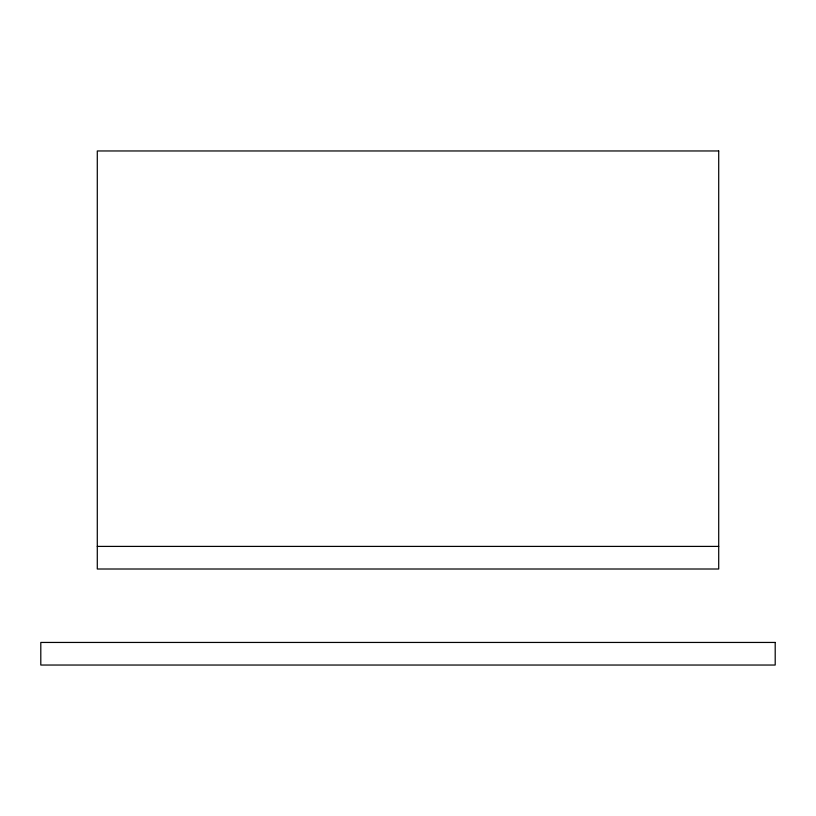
<?xml version="1.0" encoding="UTF-8"?>
<svg xmlns="http://www.w3.org/2000/svg" width="816" height="816" viewBox="0 0 816 816"><rect width="100%" height="100%" fill="white"/><g stroke="black" fill="none" stroke-linecap="round" stroke-linejoin="round"><path stroke-width="1.22" d="M97.288 546.404L718.712 546.404M718.712 150.96L97.288 150.96L97.288 569.007L718.712 569.007L718.712 150.96M775.2 642.447L40.8 642.447L40.8 665.04L775.2 665.04L775.2 642.447"/></g></svg>
